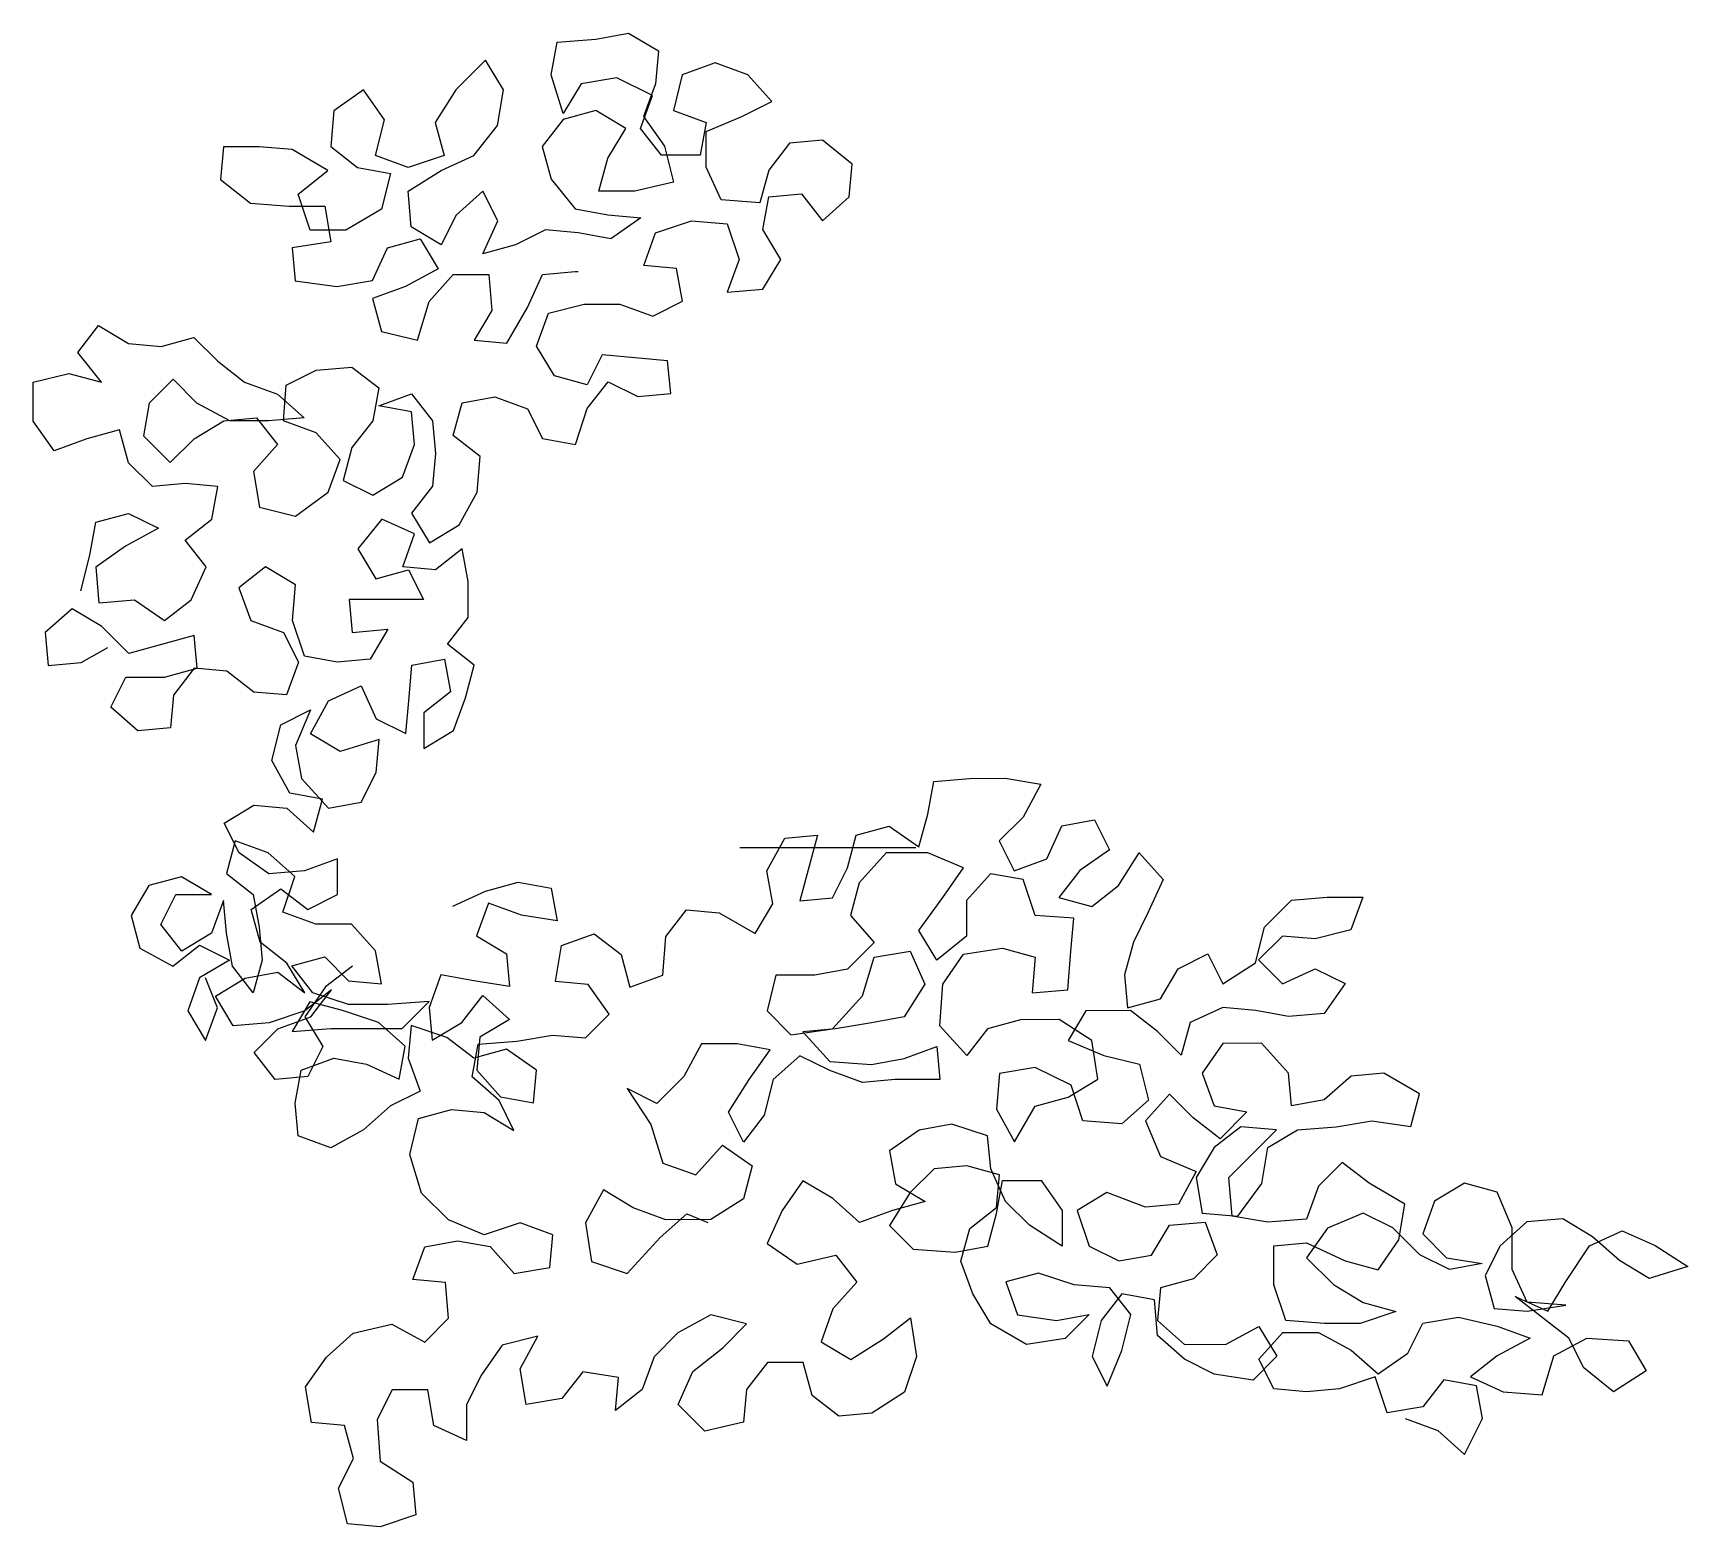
# Model space of a CAD drawing. Header units: millimetres. Extents: x -414464 to 1686, y -90036 to 108605.
# Drawn here: x -404374 to -403668, y 3497 to 4134 of the extents above; entities that cross this region are included whole.
import ezdxf

# ---------------------------------------------------------------- set-up
doc = ezdxf.new("R2010")
doc.units = ezdxf.units.MM
doc.header["$LTSCALE"] = 1000
doc.header["$MEASUREMENT"] = 0
doc.linetypes.add('AUDIT_D_120904163729-0', pattern=[0])
doc.layers.get('0').update_dxf_attribs({"linetype": 'AUDIT_D_120904163729-0'})
doc.layers.add('Lawn', color=7, linetype='Continuous')
doc.layers.add('Layer5', color=100, linetype='Continuous')
doc.styles.add('ATTR', font='romans.shx', dxfattribs={"width": 0.8, "height": 0.7})

# ---------------------------------------------------------------- blocks, each defined once
blk = doc.blocks.new('TREEE')
at = {"layer": 'Layer5'}
for points in [[(74.092, 109.132), (73.859, 110.066), (73.704, 110.923), (72.848, 111.157), (72.069, 110.768), (72.925, 110.301), (73.703, 109.755), (73.624, 108.821), (72.69, 108.9), (71.911, 108.355), (71.211, 108.901), (70.823, 109.758), (71.368, 110.458), (70.668, 111.003), (70.513, 111.86), (71.37, 111.937), (72.226, 111.858), (72.849, 112.48), (73.084, 113.336), (73.94, 113.102), (74.796, 112.79), (75.341, 113.568), (75.342, 114.58), (74.408, 114.814), (73.552, 114.581), (74.175, 115.359), (73.631, 116.06), (72.852, 115.594), (71.996, 115.517), (71.14, 115.751), (70.516, 115.129), (69.815, 114.585), (68.959, 114.274), (68.258, 113.652), (69.192, 113.573), (70.204, 113.572), (71.06, 114.039), (71.684, 114.661), (72.306, 114.038), (72.461, 113.181), (71.76, 112.481), (71.137, 113.105), (70.359, 113.572), (69.503, 113.651), (68.958, 112.951), (69.58, 112.25), (69.423, 111.316), (68.489, 111.083), (67.633, 111.707), (67.323, 112.563), (67.946, 113.263), (68.803, 113.574), (68.726, 114.508), (67.947, 114.898), (67.013, 114.977), (66.312, 114.432), (66.467, 113.576), (67.011, 112.875), (67.244, 112.018), (66.465, 111.63), (65.687, 112.098), (65.377, 112.954), (65.455, 113.81), (66.312, 113.965), (65.456, 114.277), (64.91, 113.577), (64.832, 112.721), (64.909, 111.865), (65.453, 111.164), (64.985, 110.386), (64.207, 110.853), (63.741, 111.71), (63.664, 112.644), (64.365, 113.189), (64.132, 114.045), (63.276, 114.202), (62.42, 113.891), (62.03, 113.113), (61.173, 112.958), (60.863, 113.892), (60.318, 114.594), (59.54, 114.205), (58.683, 114.284), (58.762, 115.14), (60.475, 115.294), (60.863, 114.515), (61.72, 114.748), (62.188, 115.526), (61.877, 116.382), (60.943, 116.617), (60.009, 116.618), (59.152, 116.307), (58.374, 116.697), (58.531, 117.553), (59.387, 117.63), (59.077, 118.487), (58.143, 118.799), (57.208, 118.722), (56.896, 117.788), (57.207, 116.932), (56.273, 117.01), (55.806, 117.789), (56.274, 118.567), (56.119, 119.424), (55.263, 119.502), (54.718, 118.802), (54.018, 119.426), (53.94, 120.282), (54.719, 120.904), (55.576, 120.825), (56.12, 120.124), (56.353, 119.268), (57.365, 119.345), (57.755, 120.201), (57.756, 121.135), (56.822, 121.525), (56.044, 121.915), (56.667, 122.615), (57.524, 122.925), (58.38, 122.613), (58.612, 121.679), (57.756, 121.368), (57.911, 120.512), (58.923, 120.511), (59.468, 121.211), (59.158, 122.068), (60.092, 122.534), (61.026, 122.377), (61.493, 121.598), (61.805, 122.61), (61.65, 123.466), (60.638, 123.545), (59.782, 123.702), (59.003, 123.235), (59.08, 122.379), (59.391, 121.522), (58.845, 120.745), (58.611, 119.811), (59.622, 119.576), (60.557, 119.575), (60.324, 120.432), (59.857, 121.211), (60.636, 121.677), (61.492, 121.443), (62.037, 120.742), (61.802, 119.886), (61.179, 119.108), (60.322, 118.953), (59.466, 118.876), (60.244, 118.33), (61.1, 118.485), (61.957, 118.562), (62.735, 118.172), (63.591, 117.938), (63.203, 118.794), (63.592, 119.573), (64.292, 118.949), (64.681, 118.17), (65.46, 118.637), (65.539, 119.571), (64.683, 120.116), (63.827, 120.506), (63.205, 121.285), (63.05, 122.22), (63.518, 122.998), (64.295, 122.219), (64.84, 121.362), (64.605, 120.506), (65.539, 120.193), (66.396, 120.504), (66.163, 121.438), (66.709, 122.216), (67.487, 121.671), (67.564, 120.737), (66.862, 120.192), (66.006, 120.037), (66.239, 119.103), (67.172, 118.557), (68.106, 118.556), (68.419, 119.49), (67.641, 120.114), (68.575, 120.658), (69.432, 120.735), (70.366, 120.734), (70.443, 119.878), (69.664, 119.256), (68.652, 119.179), (67.718, 119.18), (67.561, 118.246), (68.573, 118.089), (68.494, 117.233), (67.405, 117.078), (66.471, 117.235), (66.082, 118.091), (65.226, 118.326), (64.758, 117.548), (65.614, 117.08), (66.47, 116.767), (66.236, 115.911), (65.301, 115.679), (64.991, 116.691), (64.369, 117.392), (63.435, 117.393), (63.356, 116.459), (63.822, 115.68), (62.966, 115.603), (62.422, 116.538), (62.034, 117.394), (61.177, 117.473), (61.1, 117.473)], [(66.999, 99.33), (67.699, 98.784), (68.243, 98.006), (67.776, 97.228), (68.164, 96.449), (69.02, 96.37), (69.566, 97.07), (68.944, 97.694), (68.088, 98.006), (67.543, 98.707), (68.243, 98.161), (69.177, 97.849), (70.111, 97.77), (70.579, 98.548), (69.801, 99.016), (68.945, 99.173), (68.244, 98.628), (68.712, 99.406), (69.413, 99.951), (69.647, 100.807), (68.869, 101.352), (68.168, 100.808), (67.39, 101.198), (67.391, 102.132), (68.247, 101.82), (69.181, 101.741), (69.96, 102.285), (70.35, 103.063), (69.572, 103.531), (68.715, 103.454), (68.014, 102.832), (67.781, 103.689), (68.638, 103.843), (69.106, 104.699), (68.873, 105.634), (68.095, 106.024), (68.483, 105.089), (68.327, 104.233), (67.626, 103.455), (66.769, 103.612), (66.381, 104.39), (66.304, 105.247), (67.316, 104.934), (68.094, 105.401), (67.628, 106.258), (66.772, 106.648), (66.382, 105.792), (65.603, 105.403), (65.526, 106.259), (65.449, 107.194), (64.593, 107.35), (64.437, 106.494), (65.137, 105.948), (65.136, 105.014), (64.358, 105.482), (64.047, 106.339), (63.815, 107.195), (64.516, 107.739), (63.971, 108.44), (63.972, 109.375), (64.129, 110.231), (64.829, 109.685), (65.685, 109.762), (65.375, 110.619), (66.231, 111.007), (66.853, 110.228), (66.386, 109.45), (65.53, 109.685), (65.14, 108.906), (67.086, 108.905), (67.007, 108.048), (66.073, 108.127), (66.539, 107.348), (67.396, 107.27), (68.252, 107.425), (68.564, 108.358), (68.487, 109.293), (69.266, 109.759), (69.966, 109.213), (69.654, 108.357), (68.797, 108.047), (68.408, 107.269), (68.718, 106.412), (69.574, 106.489), (70.276, 107.034), (71.132, 107.111), (71.676, 106.41), (71.753, 105.553), (72.609, 105.475), (73.311, 106.097), (72.922, 106.875), (71.91, 106.876), (71.054, 107.111), (71.133, 107.967), (72.845, 107.498), (73.546, 108.198), (74.325, 108.665), (75.025, 108.041), (74.946, 107.185), (74.09, 107.264), (73.39, 107.653)], [(39.496, 87.508), (38.639, 87.197), (37.938, 86.575), (37.472, 87.51), (37.629, 88.366), (38.485, 88.521), (39.029, 87.82), (39.963, 87.663), (40.275, 88.597), (41.209, 88.285), (42.066, 88.206), (42.922, 88.283), (43.312, 89.061), (42.69, 89.762), (41.756, 89.763), (40.899, 89.297), (40.198, 88.675), (39.42, 89.22), (39.031, 89.999), (38.097, 90.156), (37.085, 89.923), (36.229, 89.613), (37.084, 89.145), (37.784, 88.599), (36.928, 88.211), (35.916, 88.134), (35.605, 89.146), (34.749, 89.614), (33.66, 89.537), (33.192, 88.759), (34.048, 88.213), (34.827, 88.835), (35.217, 89.614), (36.619, 90.702), (35.762, 90.314), (35.296, 91.092), (34.674, 92.027), (33.818, 92.417), (32.961, 92.029), (32.105, 91.485), (33.116, 91.172), (33.895, 91.639), (34.596, 92.261), (35.375, 92.727), (36.309, 92.648), (37.009, 92.025), (37.398, 91.246), (37.163, 90.39), (36.307, 90.313), (35.295, 90.47), (36.307, 90.547), (36.697, 91.403), (36.698, 92.492), (37.088, 93.426), (37.945, 93.659), (38.723, 93.191), (39.033, 92.335), (38.41, 91.712), (37.476, 91.558), (38.332, 91.401), (39.111, 91.79), (39.812, 92.49), (40.591, 92.878), (41.525, 92.488), (42.069, 91.709), (41.367, 91.009), (40.589, 90.543), (39.732, 90.31), (40.666, 89.998), (41.6, 89.997), (42.612, 90.074), (42.924, 91.008), (42.925, 92.02), (42.069, 92.098), (41.057, 91.632), (40.2, 91.399), (39.656, 92.178), (39.501, 93.113), (40.436, 93.657), (41.137, 94.201), (41.759, 93.578), (42.07, 92.721), (43.082, 92.642), (44.016, 92.797), (44.095, 93.809), (42.85, 95.056), (43.784, 95.133), (44.485, 94.587), (44.951, 93.808), (44.794, 92.874), (43.86, 92.797), (43.238, 93.654), (43.083, 94.588), (42.305, 95.056), (41.293, 95.135), (40.359, 95.291), (39.347, 95.137), (39.115, 95.993), (40.049, 96.537), (40.905, 96.459), (41.605, 95.835), (42.462, 95.679), (42.54, 96.535), (43.242, 97.313), (44.253, 97.312), (44.798, 96.533), (44.486, 95.677), (43.629, 95.522), (44.329, 94.821), (45.03, 95.365), (45.653, 95.987), (46.276, 95.286), (45.885, 94.352), (44.951, 93.964), (45.417, 93.107), (46.274, 93.029), (47.286, 93.417), (48.064, 92.949), (47.752, 92.015), (46.973, 91.627), (46.117, 91.783), (45.65, 92.562), (44.716, 92.641), (44.404, 91.785), (45.026, 91.161), (45.882, 90.927), (45.959, 90.071), (45.258, 89.449), (44.168, 89.45), (43.313, 89.917), (42.845, 89.139), (43.467, 88.516), (44.479, 88.671), (45.258, 89.059), (45.959, 89.682), (46.038, 90.616), (46.894, 90.77), (47.438, 90.069), (47.671, 89.135), (47.281, 88.357), (46.893, 89.291), (46.66, 90.226), (47.206, 90.926), (48.14, 91.003), (49.074, 91.313), (49.93, 91.079), (49.618, 90.223), (48.606, 90.068), (47.75, 90.225), (48.372, 89.601), (49.384, 89.445), (50.319, 89.989), (50.786, 90.767), (51.099, 91.623), (50.866, 92.479), (50.166, 93.025), (50.089, 93.881), (50.945, 94.114), (51.801, 94.035), (52.424, 93.412), (52.968, 92.555), (52.344, 91.933), (51.254, 91.856), (50.398, 92.013), (50.166, 92.869), (50.011, 93.726), (48.999, 93.727), (48.453, 92.949), (48.452, 92.015), (49.309, 92.559), (49.932, 93.181), (50.322, 94.037), (50.401, 94.893), (51.335, 95.204), (52.191, 95.047), (52.969, 94.501), (52.813, 93.645), (52.034, 93.179), (52.89, 92.945), (53.746, 92.632), (54.447, 93.255), (55.226, 93.721), (55.77, 92.942), (56.159, 92.085), (55.38, 91.541), (54.368, 91.776), (53.823, 91.076), (54.445, 90.374), (54.755, 89.518), (53.976, 89.051), (53.121, 89.597), (52.421, 90.143), (52.264, 89.131), (52.574, 88.196), (53.43, 87.651), (54.286, 87.572), (54.988, 88.116), (55.222, 88.972), (56.156, 88.972), (56.7, 88.271), (56.777, 87.414), (57.789, 87.18), (58.49, 87.88), (58.102, 88.736), (57.324, 89.36), (56.702, 89.983), (57.636, 90.216), (58.492, 89.748), (59.114, 89.125), (59.425, 88.268), (60.125, 87.722), (60.048, 88.579), (60.982, 88.734), (61.526, 88.033), (62.46, 87.876), (62.617, 88.81), (62.151, 89.667), (63.084, 89.432), (63.629, 88.653), (64.017, 87.875), (64.016, 86.94), (64.873, 87.329), (65.029, 88.263), (65.964, 88.262), (66.352, 87.483), (66.273, 86.394), (65.417, 85.849), (65.338, 84.993), (66.272, 84.681), (67.128, 84.758), (67.362, 85.692), (66.974, 86.471), (67.208, 87.327), (68.065, 87.404), (68.221, 88.338), (67.677, 89.117), (66.977, 89.74), (65.965, 89.975), (65.108, 89.508), (64.486, 90.132), (64.565, 91.066), (65.421, 91.143), (65.111, 91.999), (64.255, 92.156), (63.398, 92.001), (62.775, 91.301), (61.841, 91.457), (61.764, 92.314), (62.62, 92.624), (63.554, 92.312), (64.489, 92.7), (65.19, 93.4), (65.502, 94.412), (65.27, 95.346), (64.413, 95.581), (63.557, 95.504), (62.778, 95.037), (63.168, 95.815), (63.869, 96.438), (63.714, 97.294), (62.703, 97.373), (61.769, 97.529), (60.912, 97.452), (60.29, 98.076), (60.836, 98.853), (61.692, 98.931), (61.537, 99.865), (60.681, 100.177), (59.98, 99.633), (59.746, 98.777), (58.89, 99.089), (58.813, 100.101), (58.269, 100.802), (57.412, 100.725), (56.478, 100.181), (56.011, 100.96), (56.168, 101.816), (55.701, 102.673), (54.845, 102.751), (55.311, 101.038), (54.455, 101.117), (54.066, 101.896), (53.833, 102.752), (52.977, 102.986), (52.198, 102.442), (51.965, 103.299), (51.811, 104.155), (50.877, 104.234), (49.942, 104.235), (49.008, 104.08), (49.474, 103.223), (50.097, 102.6), (49.707, 101.822), (48.851, 102.134), (48.462, 102.991), (47.606, 103.147), (47.216, 102.369), (47.994, 101.823), (48.538, 101.122), (47.682, 100.889), (46.982, 101.435), (46.438, 102.292), (45.814, 101.592), (46.203, 100.735), (46.591, 99.956), (46.824, 99.1), (46.745, 98.244), (45.889, 98.478), (45.423, 99.257), (44.645, 99.647), (44.255, 98.869), (43.399, 99.414), (43.166, 100.349), (42.466, 101.05), (41.532, 101.129), (40.598, 101.129), (40.909, 100.273), (41.843, 100.039), (42.699, 100.116), (43.321, 99.492), (42.698, 98.87), (41.842, 99.26), (41.063, 98.872), (41.608, 98.093), (42.542, 98.014), (43.398, 98.169), (44.254, 98.246), (45.11, 97.856), (45.343, 96.999), (45.966, 97.622), (46.667, 98.166), (47.835, 98.165), (48.301, 97.386), (47.367, 96.998), (46.433, 96.765), (46.198, 95.831), (46.898, 95.208), (47.91, 95.285), (48.223, 96.218), (49.157, 96.685), (50.091, 96.528), (50.168, 95.594), (49.7, 94.738), (49.156, 95.673), (48.3, 95.907), (47.522, 96.375), (47.679, 97.387), (48.535, 97.931), (49.547, 97.93), (50.403, 97.695), (50.948, 96.994), (51.649, 97.772), (51.572, 98.862), (51.028, 99.641), (50.016, 99.798), (49.16, 99.565), (49.237, 98.631), (48.303, 98.709), (48.226, 99.721), (48.149, 100.578), (49.161, 100.655), (49.473, 101.588), (50.329, 101.743), (50.951, 101.042), (50.951, 100.108), (51.728, 99.485), (52.196, 100.263), (51.574, 101.119), (51.03, 101.898), (51.965, 102.287), (53.054, 102.286), (53.754, 101.507), (53.987, 100.65), (53.364, 99.95), (54.064, 99.249), (54.92, 99.092), (55.932, 99.092), (56.164, 98.157), (55.541, 97.535), (54.451, 97.692), (53.674, 98.549), (53.363, 99.561), (52.429, 99.717), (52.039, 98.862), (52.583, 98.005), (53.44, 97.848), (54.374, 97.692), (55.23, 97.613), (54.528, 96.835), (53.439, 96.758), (52.582, 96.915), (51.726, 97.227), (51.648, 96.371), (52.815, 96.37), (53.672, 96.291), (54.528, 96.602), (55.307, 96.99), (56.007, 96.367), (56.24, 95.433), (56.784, 94.731), (57.174, 95.51), (56.63, 96.366), (56.086, 97.145), (56.942, 97.3), (57.876, 97.299), (58.342, 96.443), (59.042, 95.741), (59.821, 96.13), (59.198, 95.196), (58.885, 94.185), (58.029, 93.874), (57.329, 94.653), (56.55, 94.109), (56.783, 93.252), (57.638, 92.707), (58.806, 92.706), (59.663, 93.016), (60.441, 93.483), (60.908, 92.626), (60.751, 91.614), (59.817, 91.304), (58.961, 92.238), (58.261, 92.862), (57.716, 92.629)], [(64.376, 100.894), (63.52, 101.285), (62.664, 101.519), (61.808, 101.364), (61.651, 100.508), (62.585, 100.663), (63.442, 100.973), (63.753, 100.117), (62.974, 99.65), (62.895, 98.794), (63.829, 98.949), (64.686, 99.104), (64.996, 98.247), (64.918, 97.391), (64.14, 97.859), (63.595, 98.56), (62.894, 97.938), (63.672, 97.47), (63.749, 96.614), (63.126, 95.914), (62.27, 95.759), (62.192, 96.615), (62.971, 97.159), (63.827, 96.925), (64.529, 97.469), (65.463, 97.78), (65.54, 96.923), (65.228, 96.067), (66.006, 95.677), (66.706, 95.054), (67.562, 94.586), (68.418, 94.897), (68.497, 95.753), (68.342, 96.609), (67.486, 96.922), (66.63, 96.767), (65.773, 96.378), (65.618, 97.235), (66.319, 97.857), (67.254, 98.167), (68.11, 98.4), (68.577, 97.621), (67.565, 97.7), (65.696, 97.702), (64.996, 98.403), (66.086, 98.324), (67.098, 98.323), (68.033, 98.634), (68.578, 99.334), (67.722, 99.568), (67.099, 98.946), (66.242, 98.869), (66.399, 99.725), (67.022, 100.425), (67.956, 100.424), (68.813, 100.735), (68.502, 101.669), (69.204, 102.291), (70.06, 102.602), (70.293, 101.745), (69.592, 101.201), (69.435, 100.345), (69.357, 99.489), (69.589, 98.632), (70.135, 99.332), (70.292, 100.188), (70.37, 101.045), (70.681, 100.188), (71.459, 99.72), (72.004, 100.42), (71.616, 101.199), (70.682, 101.2), (71.461, 101.666), (72.317, 101.432), (72.783, 100.653), (72.549, 99.797), (71.692, 99.331), (70.992, 99.876), (70.213, 99.488), (70.991, 99.02), (71.302, 98.164), (70.834, 97.386), (70.523, 98.242), (70.835, 99.02)]]:
    blk.add_lwpolyline(points, dxfattribs=at)
blk = doc.blocks.new('building-10-dopoff')
blk.add_line((-16774.8, 1796.63), (-16849.8, 1796.63))
at = {"layer": 'Lawn', "color": 7, "extrusion": (0, 0, -1), "xscale": 16.32960000000184, "yscale": 16.32960000000184, "zscale": -16.32960000000184, "rotation": 359.9999999999997}
blk.add_blockref('TREEE', (15921.1, 124.11), dxfattribs=at)
at = {"color": 8, "style": 'ATTR', "text_generation_flag": 4, "width": 0.8, "flags": 9}
blk.add_attdef('ESTCODE', (-3884.57, 171.23), '', height=22.34, rotation=180, dxfattribs=at)

msp = doc.modelspace()

# ---------------------------------------------------------------- block references
msp.add_blockref('building-10-dopoff', (-387222.39, 1990, -0.83))

doc.saveas('drawing.dxf')
